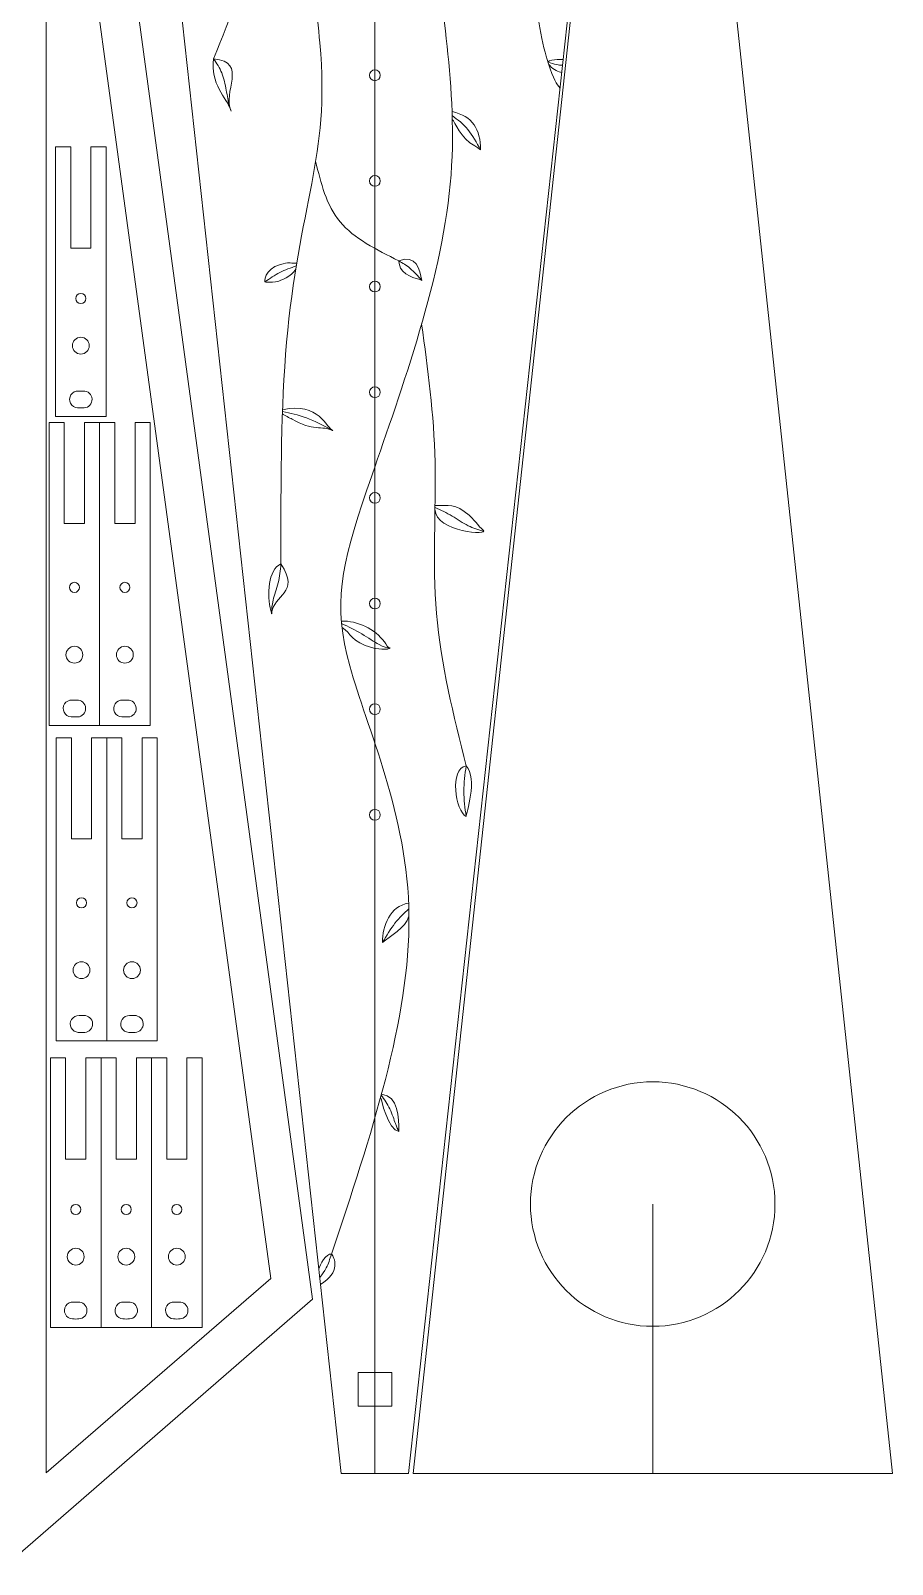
# Model space of a CAD drawing. Header units: inches. Extents: x -25.4 to 25.4, y -23 to 23.1.
# Drawn here: x 12.62 to 25.42, y -18.99 to 3.78 of the extents above; entities that cross this region are included whole.
import ezdxf

# ---------------------------------------------------------------- set-up
doc = ezdxf.new("R2010")
doc.units = ezdxf.units.IN
doc.header["$MEASUREMENT"] = 0
doc.layers.add('Layer 1', color=7, linetype='Continuous', true_color=0xffffff)

msp = doc.modelspace()

# ---------------------------------------------------------------- linework, layer by layer
at = {"layer": 'Layer 1', "color": 6, "lineweight": 9, "true_color": 0xff00ff}
for points in [[(13.732, 14.358), (13.732, 14.358), (17.232, -17.642), (17.232, -17.642)], [(18.232, -17.642), (18.232, -17.642), (21.732, 14.358), (21.732, 14.358)], [(13.217, 11.434), (13.217, 11.434), (16.806, -15.055), (16.806, -15.055)], [(12.853, 9.77), (12.853, 9.77), (12.853, -17.631), (12.853, -17.631)], [(16.186, -14.746), (16.186, -14.746), (12.853, 9.77), (12.853, 9.77)], [(18.302, -17.642), (18.302, -17.642), (21.182, 8.988), (21.182, 8.988)], [(25.416, -17.642), (25.416, -17.642), (22.566, 8.988), (22.566, 8.988)], [(13.217, 2.054), (13.217, 2.054), (12.992, 2.054), (12.992, 2.054)], [(12.992, -1.946), (12.992, -1.946), (12.992, 2.054), (12.992, 2.054)], [(13.217, 0.554), (13.217, 0.554), (13.217, 2.054), (13.217, 2.054)], [(13.742, 2.054), (13.742, 2.054), (13.517, 2.054), (13.517, 2.054)], [(13.517, 2.054), (13.517, 2.054), (13.517, 0.554), (13.517, 0.554)], [(13.742, -1.946), (13.742, -1.946), (13.742, 2.054), (13.742, 2.054)], [(13.517, 0.554), (13.517, 0.554), (13.217, 0.554), (13.217, 0.554)], [(13.331, -1.57), (13.355, -1.571), (13.379, -1.571), (13.402, -1.57)], [(13.331, -1.57), (13.355, -1.571), (13.379, -1.571), (13.402, -1.57)], [(13.318, -1.82), (13.351, -1.821), (13.383, -1.821), (13.415, -1.82)], [(13.121, -2.035), (13.121, -2.035), (12.896, -2.035), (12.896, -2.035)], [(12.896, -2.035), (12.896, -2.035), (12.896, -6.535), (12.896, -6.535)], [(13.742, -1.946), (13.742, -1.946), (12.992, -1.946), (12.992, -1.946)], [(13.121, -3.535), (13.121, -3.535), (13.121, -2.035), (13.121, -2.035)], [(13.646, -2.035), (13.646, -2.035), (13.421, -2.035), (13.421, -2.035)], [(13.421, -2.035), (13.421, -2.035), (13.421, -3.535), (13.421, -3.535)], [(13.871, -2.035), (13.871, -2.035), (13.646, -2.035), (13.646, -2.035)], [(13.646, -6.535), (13.646, -6.535), (13.646, -2.035), (13.646, -2.035)], [(13.871, -3.535), (13.871, -3.535), (13.871, -2.035), (13.871, -2.035)], [(14.396, -2.035), (14.396, -2.035), (14.171, -2.035), (14.171, -2.035)], [(14.171, -2.035), (14.171, -2.035), (14.171, -3.535), (14.171, -3.535)], [(14.396, -2.035), (14.396, -2.035), (14.396, -6.535), (14.396, -6.535)], [(13.421, -3.535), (13.421, -3.535), (13.121, -3.535), (13.121, -3.535)], [(14.171, -3.535), (14.171, -3.535), (13.871, -3.535), (13.871, -3.535)], [(13.236, -6.159), (13.26, -6.16), (13.283, -6.16), (13.307, -6.159)], [(13.236, -6.159), (13.26, -6.16), (13.283, -6.16), (13.307, -6.159)], [(13.986, -6.159), (14.01, -6.16), (14.033, -6.16), (14.057, -6.159)], [(13.986, -6.159), (14.01, -6.16), (14.033, -6.16), (14.057, -6.159)], [(13.646, -6.535), (13.646, -6.535), (12.896, -6.535), (12.896, -6.535)], [(13.223, -6.409), (13.255, -6.41), (13.287, -6.41), (13.32, -6.409)], [(14.396, -6.535), (14.396, -6.535), (13.646, -6.535), (13.646, -6.535)], [(13.973, -6.409), (14.005, -6.41), (14.037, -6.41), (14.07, -6.409)], [(13.226, -6.719), (13.226, -6.719), (13.001, -6.719), (13.001, -6.719)], [(13.001, -6.719), (13.001, -6.719), (13.001, -11.219), (13.001, -11.219)], [(13.226, -8.219), (13.226, -8.219), (13.226, -6.719), (13.226, -6.719)], [(13.751, -6.719), (13.751, -6.719), (13.526, -6.719), (13.526, -6.719)], [(13.526, -6.719), (13.526, -6.719), (13.526, -8.219), (13.526, -8.219)], [(13.976, -6.719), (13.976, -6.719), (13.751, -6.719), (13.751, -6.719)], [(13.751, -11.219), (13.751, -11.219), (13.751, -6.719), (13.751, -6.719)], [(13.976, -8.219), (13.976, -8.219), (13.976, -6.719), (13.976, -6.719)], [(14.501, -6.719), (14.501, -6.719), (14.276, -6.719), (14.276, -6.719)], [(14.276, -6.719), (14.276, -6.719), (14.276, -8.219), (14.276, -8.219)], [(14.501, -11.219), (14.501, -11.219), (14.501, -6.719), (14.501, -6.719)], [(13.526, -8.219), (13.526, -8.219), (13.226, -8.219), (13.226, -8.219)], [(14.276, -8.219), (14.276, -8.219), (13.976, -8.219), (13.976, -8.219)], [(13.34, -10.843), (13.364, -10.844), (13.388, -10.844), (13.411, -10.843)], [(13.34, -10.843), (13.364, -10.844), (13.388, -10.844), (13.411, -10.843)], [(14.09, -10.843), (14.114, -10.844), (14.138, -10.844), (14.161, -10.843)], [(14.09, -10.843), (14.114, -10.844), (14.138, -10.844), (14.161, -10.843)], [(13.327, -11.093), (13.36, -11.094), (13.392, -11.094), (13.424, -11.093)], [(14.077, -11.093), (14.11, -11.094), (14.142, -11.094), (14.174, -11.093)], [(13.751, -11.219), (13.751, -11.219), (13.001, -11.219), (13.001, -11.219)], [(14.501, -11.219), (14.501, -11.219), (13.751, -11.219), (13.751, -11.219)], [(13.141, -11.473), (13.141, -11.473), (12.916, -11.473), (12.916, -11.473)], [(12.916, -11.473), (12.916, -11.473), (12.916, -15.473), (12.916, -15.473)], [(13.141, -12.973), (13.141, -12.973), (13.141, -11.473), (13.141, -11.473)], [(13.666, -11.473), (13.666, -11.473), (13.441, -11.473), (13.441, -11.473)], [(13.441, -11.473), (13.441, -11.473), (13.441, -12.973), (13.441, -12.973)], [(13.891, -11.473), (13.891, -11.473), (13.666, -11.473), (13.666, -11.473)], [(13.666, -15.473), (13.666, -15.473), (13.666, -11.473), (13.666, -11.473)], [(13.891, -12.973), (13.891, -12.973), (13.891, -11.473), (13.891, -11.473)], [(14.416, -11.473), (14.416, -11.473), (14.191, -11.473), (14.191, -11.473)], [(14.191, -11.473), (14.191, -11.473), (14.191, -12.973), (14.191, -12.973)], [(14.641, -11.473), (14.641, -11.473), (14.416, -11.473), (14.416, -11.473)], [(14.416, -15.473), (14.416, -15.473), (14.416, -11.473), (14.416, -11.473)], [(14.641, -12.973), (14.641, -12.973), (14.641, -11.473), (14.641, -11.473)], [(15.166, -11.473), (15.166, -11.473), (14.941, -11.473), (14.941, -11.473)], [(14.941, -11.473), (14.941, -11.473), (14.941, -12.973), (14.941, -12.973)], [(15.166, -11.473), (15.166, -11.473), (15.166, -15.473), (15.166, -15.473)], [(13.441, -12.973), (13.441, -12.973), (13.141, -12.973), (13.141, -12.973)], [(14.191, -12.973), (14.191, -12.973), (13.891, -12.973), (13.891, -12.973)], [(14.941, -12.973), (14.941, -12.973), (14.641, -12.973), (14.641, -12.973)], [(12.853, -17.631), (12.853, -17.631), (16.186, -14.746), (16.186, -14.746)], [(12.278, -18.991), (12.278, -18.991), (16.806, -15.055), (16.806, -15.055)], [(13.255, -15.097), (13.279, -15.099), (13.302, -15.099), (13.326, -15.097)], [(13.255, -15.097), (13.279, -15.099), (13.302, -15.099), (13.326, -15.097)], [(14.005, -15.097), (14.029, -15.099), (14.052, -15.099), (14.076, -15.097)], [(14.005, -15.097), (14.029, -15.099), (14.052, -15.099), (14.076, -15.097)], [(14.755, -15.097), (14.779, -15.099), (14.802, -15.099), (14.826, -15.097)], [(14.755, -15.097), (14.779, -15.099), (14.802, -15.099), (14.826, -15.097)], [(13.666, -15.473), (13.666, -15.473), (12.916, -15.473), (12.916, -15.473)], [(13.242, -15.347), (13.275, -15.349), (13.307, -15.349), (13.339, -15.347)], [(14.416, -15.473), (14.416, -15.473), (13.666, -15.473), (13.666, -15.473)], [(13.992, -15.347), (14.025, -15.349), (14.057, -15.349), (14.089, -15.347)], [(15.166, -15.473), (15.166, -15.473), (14.416, -15.473), (14.416, -15.473)], [(14.742, -15.347), (14.775, -15.349), (14.807, -15.349), (14.839, -15.347)], [(17.482, -16.642), (17.482, -16.642), (17.482, -16.142), (17.482, -16.142)], [(17.982, -16.142), (17.982, -16.142), (17.482, -16.142), (17.482, -16.142)], [(17.982, -16.642), (17.982, -16.642), (17.982, -16.142), (17.982, -16.142)], [(17.982, -16.642), (17.982, -16.642), (17.482, -16.642), (17.482, -16.642)], [(17.232, -17.642), (17.232, -17.642), (18.232, -17.642), (18.232, -17.642)], [(25.416, -17.642), (25.416, -17.642), (18.302, -17.642), (18.302, -17.642)]]:
    msp.add_open_spline(points, degree=3, dxfattribs=at)
at = {"layer": 'Layer 1', "color": 1, "lineweight": 9, "true_color": 0xff0000}
for points, knots in [([(16.787, 14.353), (16.494, 13.694), (16.201, 13.036), (15.987, 12.26), (15.987, 12.26), (15.773, 11.483), (15.639, 10.59), (15.794, 9.713), (15.794, 9.713), (15.949, 8.835), (16.394, 7.974), (16.366, 6.919), (16.366, 6.919), (16.338, 5.863), (15.838, 4.613), (15.338, 3.363)], [0, 0, 0, 0, 0.2, 0.2, 0.2, 0.2, 0.4, 0.4, 0.4, 0.4, 0.6, 0.6, 0.6, 0.6, 1, 1, 1, 1]), ([(16.263, 13.106), (16.538, 12.259), (16.814, 11.412), (17.159, 10.846), (17.159, 10.846), (17.505, 10.28), (17.921, 9.994), (18.295, 9.544), (18.295, 9.544), (18.67, 9.093), (19.004, 8.478), (19.004, 7.754), (19.004, 7.754), (19.005, 7.03), (18.671, 6.196), (18.671, 5.155), (18.671, 5.155), (18.671, 4.113), (19.005, 2.863), (18.838, 1.363), (18.838, 1.363), (18.671, -0.137), (18.005, -1.887), (17.614, -3.036), (17.614, -3.036), (17.224, -4.185), (17.109, -4.733), (17.359, -5.65), (17.359, -5.65), (17.609, -6.566), (18.224, -7.852), (18.239, -9.369), (18.239, -9.369), (18.255, -10.887), (17.671, -12.637), (17.088, -14.387)], [0, 0, 0, 0, 0.1, 0.1, 0.1, 0.1, 0.2, 0.2, 0.2, 0.2, 0.3, 0.3, 0.3, 0.3, 0.4, 0.4, 0.4, 0.4, 0.5, 0.5, 0.5, 0.5, 0.6, 0.6, 0.6, 0.6, 0.7, 0.7, 0.7, 0.7, 0.8, 0.8, 0.8, 0.8, 1, 1, 1, 1]), ([(18.295, 9.544), (18.976, 8.733), (19.657, 7.923), (19.942, 7.071), (19.942, 7.071), (20.227, 6.219), (20.115, 5.325), (20.115, 4.659), (20.115, 4.659), (20.115, 3.992), (20.227, 3.553), (20.306, 3.302), (20.306, 3.302), (20.386, 3.052), (20.433, 2.991), (20.481, 2.93)], [0, 0, 0, 0, 0.2, 0.2, 0.2, 0.2, 0.4, 0.4, 0.4, 0.4, 0.6, 0.6, 0.6, 0.6, 1, 1, 1, 1]), ([(16.367, 6.994), (16.602, 5.746), (16.837, 4.498), (16.915, 3.601), (16.915, 3.601), (16.994, 2.704), (16.916, 2.159), (16.794, 1.511), (16.794, 1.511), (16.671, 0.863), (16.505, 0.113), (16.421, -0.845), (16.421, -0.845), (16.338, -1.804), (16.338, -2.97), (16.338, -3.554), (16.338, -3.554), (16.338, -4.137), (16.338, -4.137), (16.338, -4.137)], [0, 0, 0, 0, 0.166667, 0.166667, 0.166667, 0.166667, 0.333333, 0.333333, 0.333333, 0.333333, 0.5, 0.5, 0.5, 0.5, 0.666667, 0.666667, 0.666667, 0.666667, 1, 1, 1, 1]), ([(15.338, 3.363), (15.862, 3.318), (15.456, 2.861), (15.601, 2.588), (15.601, 2.588), (15.601, 2.588), (15.588, 2.613), (15.588, 2.613)], [0, 0, 0, 0, 0.333333, 0.333333, 0.333333, 0.333333, 1, 1, 1, 1]), ([(15.338, 3.363), (15.383, 3.297), (15.428, 3.231), (15.459, 3.153), (15.459, 3.153), (15.491, 3.074), (15.509, 2.982), (15.525, 2.898), (15.525, 2.898), (15.542, 2.813), (15.556, 2.735), (15.57, 2.657)], [0, 0, 0, 0, 0.25, 0.25, 0.25, 0.25, 0.5, 0.5, 0.5, 0.5, 1, 1, 1, 1]), ([(20.301, 3.32), (20.354, 3.359), (20.535, 3.354), (20.531, 3.354), (20.531, 3.354), (20.531, 3.354), (20.527, 3.354), (20.527, 3.354)], [0, 0, 0, 0, 0.333333, 0.333333, 0.333333, 0.333333, 1, 1, 1, 1]), ([(20.303, 3.311), (20.347, 3.298), (20.392, 3.286), (20.427, 3.278), (20.427, 3.278), (20.463, 3.271), (20.49, 3.269), (20.518, 3.268)], [0, 0, 0, 0, 0.333333, 0.333333, 0.333333, 0.333333, 1, 1, 1, 1]), ([(20.306, 3.302), (20.329, 3.243), (20.409, 3.188), (20.47, 3.17), (20.47, 3.17), (20.475, 3.169), (20.507, 3.162), (20.506, 3.161)], [0, 0, 0, 0, 0.333333, 0.333333, 0.333333, 0.333333, 1, 1, 1, 1]), ([(18.88, 2.52), (18.962, 2.459), (19.044, 2.399), (19.114, 2.314), (19.114, 2.314), (19.184, 2.229), (19.243, 2.12), (19.301, 2.011)], [0, 0, 0, 0, 0.333333, 0.333333, 0.333333, 0.333333, 1, 1, 1, 1]), ([(18.882, 2.462), (18.921, 2.431), (19.005, 2.179), (19.215, 2.07), (19.215, 2.07), (19.223, 2.067), (19.3, 2.018), (19.301, 2.011)], [0, 0, 0, 0, 0.333333, 0.333333, 0.333333, 0.333333, 1, 1, 1, 1]), ([(16.853, 1.845), (16.932, 1.517), (17.01, 1.19), (17.216, 0.943), (17.216, 0.943), (17.421, 0.696), (17.755, 0.53), (18.088, 0.363)], [0, 0, 0, 0, 0.333333, 0.333333, 0.333333, 0.333333, 1, 1, 1, 1]), ([(16.573, 0.329), (16.432, 0.325), (16.484, 0.352), (16.317, 0.305), (16.317, 0.305), (16.111, 0.248), (16.066, 0.036), (16.114, 0.045)], [0, 0, 0, 0, 0.333333, 0.333333, 0.333333, 0.333333, 1, 1, 1, 1]), ([(16.566, 0.288), (16.483, 0.259), (16.399, 0.23), (16.322, 0.19), (16.322, 0.19), (16.244, 0.151), (16.172, 0.101), (16.1, 0.052)], [0, 0, 0, 0, 0.333333, 0.333333, 0.333333, 0.333333, 1, 1, 1, 1]), ([(16.56, 0.252), (16.547, 0.177), (16.379, 0.085), (16.306, 0.063), (16.306, 0.063), (16.241, 0.042), (16.184, 0.045), (16.114, 0.045)], [0, 0, 0, 0, 0.333333, 0.333333, 0.333333, 0.333333, 1, 1, 1, 1]), ([(18.088, 0.363), (18.088, 0.363), (18.095, 0.294), (18.114, 0.257), (18.114, 0.257), (18.189, 0.115), (18.422, 0.089), (18.429, 0.074)], [0, 0, 0, 0, 0.333333, 0.333333, 0.333333, 0.333333, 1, 1, 1, 1]), ([(18.088, 0.363), (18.144, 0.331), (18.2, 0.299), (18.257, 0.251), (18.257, 0.251), (18.314, 0.203), (18.372, 0.138), (18.429, 0.074)], [0, 0, 0, 0, 0.333333, 0.333333, 0.333333, 0.333333, 1, 1, 1, 1]), ([(18.427, -0.571), (18.518, -1.24), (18.61, -1.91), (18.626, -2.628), (18.626, -2.628), (18.642, -3.345), (18.583, -4.111), (18.647, -4.871), (18.647, -4.871), (18.712, -5.63), (18.9, -6.384), (19.088, -7.137)], [0, 0, 0, 0, 0.25, 0.25, 0.25, 0.25, 0.5, 0.5, 0.5, 0.5, 1, 1, 1, 1]), ([(17.108, -2.157), (16.954, -2.079), (16.8, -2.168), (16.505, -1.988), (16.505, -1.988), (16.471, -1.968), (16.385, -1.932), (16.36, -1.909)], [0, 0, 0, 0, 0.333333, 0.333333, 0.333333, 0.333333, 1, 1, 1, 1]), ([(16.362, -1.876), (16.477, -1.899), (16.592, -1.922), (16.715, -1.969), (16.715, -1.969), (16.839, -2.015), (16.97, -2.084), (17.102, -2.154)], [0, 0, 0, 0, 0.333333, 0.333333, 0.333333, 0.333333, 1, 1, 1, 1]), ([(18.626, -3.268), (18.832, -3.275), (18.921, -3.232), (19.132, -3.415), (19.132, -3.415), (19.176, -3.453), (19.281, -3.58), (19.338, -3.637)], [0, 0, 0, 0, 0.333333, 0.333333, 0.333333, 0.333333, 1, 1, 1, 1]), ([(18.626, -3.298), (18.712, -3.338), (18.798, -3.378), (18.879, -3.426), (18.879, -3.426), (18.961, -3.474), (19.038, -3.53), (19.116, -3.569), (19.116, -3.569), (19.193, -3.609), (19.272, -3.631), (19.35, -3.654)], [0, 0, 0, 0, 0.25, 0.25, 0.25, 0.25, 0.5, 0.5, 0.5, 0.5, 1, 1, 1, 1]), ([(16.338, -4.137), (16.146, -4.21), (16.127, -4.614), (16.188, -4.83), (16.188, -4.83), (16.196, -4.859), (16.205, -4.871), (16.2, -4.877)], [0, 0, 0, 0, 0.333333, 0.333333, 0.333333, 0.333333, 1, 1, 1, 1]), ([(16.338, -4.137), (16.329, -4.231), (16.319, -4.326), (16.297, -4.418), (16.297, -4.418), (16.274, -4.51), (16.239, -4.599), (16.221, -4.674), (16.221, -4.674), (16.203, -4.748), (16.202, -4.808), (16.201, -4.868)], [0, 0, 0, 0, 0.25, 0.25, 0.25, 0.25, 0.5, 0.5, 0.5, 0.5, 1, 1, 1, 1]), ([(17.236, -4.987), (17.472, -4.975), (17.738, -5.106), (17.875, -5.296), (17.875, -5.296), (17.898, -5.327), (17.936, -5.401), (17.96, -5.381)], [0, 0, 0, 0, 0.333333, 0.333333, 0.333333, 0.333333, 1, 1, 1, 1]), ([(17.239, -5.022), (17.341, -5.07), (17.442, -5.119), (17.539, -5.176), (17.539, -5.176), (17.635, -5.232), (17.727, -5.297), (17.795, -5.335), (17.795, -5.335), (17.864, -5.372), (17.909, -5.381), (17.954, -5.39)], [0, 0, 0, 0, 0.25, 0.25, 0.25, 0.25, 0.5, 0.5, 0.5, 0.5, 1, 1, 1, 1]), ([(17.246, -5.083), (17.387, -5.161), (17.363, -5.297), (17.701, -5.382), (17.701, -5.382), (17.721, -5.387), (17.95, -5.426), (17.959, -5.382)], [0, 0, 0, 0, 0.333333, 0.333333, 0.333333, 0.333333, 1, 1, 1, 1]), ([(19.088, -7.137), (19.071, -7.262), (19.053, -7.387), (19.053, -7.512), (19.053, -7.512), (19.053, -7.637), (19.071, -7.762), (19.088, -7.887)], [0, 0, 0, 0, 0.333333, 0.333333, 0.333333, 0.333333, 1, 1, 1, 1]), ([(18.237, -9.256), (18.167, -9.322), (18.096, -9.388), (18.031, -9.471), (18.031, -9.471), (17.966, -9.555), (17.906, -9.656), (17.846, -9.757)], [0, 0, 0, 0, 0.333333, 0.333333, 0.333333, 0.333333, 1, 1, 1, 1]), ([(17.826, -12.027), (17.873, -12.091), (17.919, -12.155), (17.955, -12.23), (17.955, -12.23), (17.991, -12.305), (18.017, -12.39), (18.038, -12.447), (18.038, -12.447), (18.058, -12.504), (18.073, -12.533), (18.089, -12.562)], [0, 0, 0, 0, 0.25, 0.25, 0.25, 0.25, 0.5, 0.5, 0.5, 0.5, 1, 1, 1, 1]), ([(17.088, -14.387), (17.064, -14.458), (17.04, -14.53), (17.011, -14.588), (17.011, -14.588), (16.982, -14.647), (16.947, -14.692), (16.929, -14.714), (16.929, -14.714), (16.912, -14.736), (16.912, -14.736), (16.912, -14.735), (16.912, -14.735), (16.912, -14.735), (16.912, -14.735), (16.912, -14.735)], [0, 0, 0, 0, 0.2, 0.2, 0.2, 0.2, 0.4, 0.4, 0.4, 0.4, 0.6, 0.6, 0.6, 0.6, 1, 1, 1, 1])]:
    msp.add_open_spline(points, degree=3, knots=knots, dxfattribs=at)
at = {"layer": 'Layer 1', "lineweight": 9}
for points in [[(17.732, -17.642), (17.732, -17.642), (17.732, 14.358), (17.732, 14.358)], [(17.732, -17.642), (17.732, -17.642), (17.732, -7.862), (17.732, -7.862)], [(21.858, -17.642), (21.858, -17.642), (21.858, -13.642), (21.858, -13.642)], [(25.416, -17.642), (25.416, -17.642), (21.858, -17.642), (21.858, -17.642)]]:
    msp.add_open_spline(points, degree=3, dxfattribs=at)
at = {"layer": 'Layer 1', "color": 1, "lineweight": 9, "true_color": 0xff0000}
for points in [[(15.338, 3.363), (15.276, 2.999), (15.54, 2.772), (15.588, 2.613)], [(18.878, 2.58), (19.187, 2.511), (19.301, 2.319), (19.301, 2.011)], [(18.088, 0.363), (18.35, 0.471), (18.394, 0.232), (18.429, 0.074)], [(16.363, -1.848), (16.894, -1.722), (17.025, -2.129), (17.108, -2.157)], [(18.625, -3.323), (18.634, -3.677), (19.461, -3.71), (19.338, -3.637)], [(16.338, -4.137), (16.63, -4.578), (16.223, -4.587), (16.2, -4.877)], [(19.088, -7.137), (18.836, -7.173), (18.928, -7.81), (19.088, -7.887)], [(19.088, -7.137), (19.269, -7.32), (19.082, -7.859), (19.088, -7.887)], [(18.234, -9.174), (17.954, -9.217), (17.846, -9.513), (17.846, -9.757)], [(18.239, -9.369), (18.191, -9.539), (17.955, -9.667), (17.846, -9.757)], [(18.089, -12.562), (17.93, -12.552), (17.82, -12.06), (17.818, -12.058)], [(17.831, -12.008), (18.085, -12.04), (18.089, -12.359), (18.089, -12.562)], [(17.088, -14.387), (17.006, -14.364), (16.922, -14.547), (16.898, -14.604)], [(17.088, -14.387), (17.132, -14.422), (17.23, -14.664), (16.923, -14.834)]]:
    msp.add_open_spline(points, degree=3, dxfattribs=at)
at = {"layer": 'Layer 1', "color": 6, "lineweight": 9, "true_color": 0xff00ff}
for points, knots in [([(17.813, 3.119), (17.813, 3.163), (17.777, 3.199), (17.732, 3.199), (17.732, 3.199), (17.688, 3.199), (17.652, 3.163), (17.652, 3.119), (17.652, 3.119), (17.652, 3.074), (17.688, 3.038), (17.732, 3.038), (17.732, 3.038), (17.777, 3.038), (17.813, 3.074), (17.813, 3.119)], [0, 0, 0, 0, 0.2, 0.2, 0.2, 0.2, 0.4, 0.4, 0.4, 0.4, 0.6, 0.6, 0.6, 0.6, 1, 1, 1, 1]), ([(17.813, 1.55), (17.813, 1.595), (17.777, 1.631), (17.732, 1.631), (17.732, 1.631), (17.688, 1.631), (17.652, 1.595), (17.652, 1.55), (17.652, 1.55), (17.652, 1.506), (17.688, 1.47), (17.732, 1.47), (17.732, 1.47), (17.777, 1.47), (17.813, 1.506), (17.813, 1.55)], [0, 0, 0, 0, 0.2, 0.2, 0.2, 0.2, 0.4, 0.4, 0.4, 0.4, 0.6, 0.6, 0.6, 0.6, 1, 1, 1, 1]), ([(17.813, -0.019), (17.813, 0.026), (17.777, 0.062), (17.732, 0.062), (17.732, 0.062), (17.688, 0.062), (17.652, 0.026), (17.652, -0.019), (17.652, -0.019), (17.652, -0.063), (17.688, -0.099), (17.732, -0.099), (17.732, -0.099), (17.777, -0.099), (17.813, -0.063), (17.813, -0.019)], [0, 0, 0, 0, 0.2, 0.2, 0.2, 0.2, 0.4, 0.4, 0.4, 0.4, 0.6, 0.6, 0.6, 0.6, 1, 1, 1, 1]), ([(13.442, -0.196), (13.442, -0.154), (13.408, -0.121), (13.367, -0.121), (13.367, -0.121), (13.325, -0.121), (13.292, -0.154), (13.292, -0.196), (13.292, -0.196), (13.292, -0.237), (13.325, -0.271), (13.367, -0.271), (13.367, -0.271), (13.408, -0.271), (13.442, -0.237), (13.442, -0.196)], [0, 0, 0, 0, 0.2, 0.2, 0.2, 0.2, 0.4, 0.4, 0.4, 0.4, 0.6, 0.6, 0.6, 0.6, 1, 1, 1, 1]), ([(13.492, -0.896), (13.492, -0.827), (13.436, -0.771), (13.367, -0.771), (13.367, -0.771), (13.298, -0.771), (13.242, -0.827), (13.242, -0.896), (13.242, -0.896), (13.242, -0.965), (13.298, -1.021), (13.367, -1.021), (13.367, -1.021), (13.436, -1.021), (13.492, -0.965), (13.492, -0.896)], [0, 0, 0, 0, 0.2, 0.2, 0.2, 0.2, 0.4, 0.4, 0.4, 0.4, 0.6, 0.6, 0.6, 0.6, 1, 1, 1, 1]), ([(13.331, -1.57), (13.287, -1.568), (13.244, -1.589), (13.22, -1.627), (13.22, -1.627), (13.196, -1.664), (13.193, -1.712), (13.213, -1.752), (13.213, -1.752), (13.234, -1.791), (13.274, -1.817), (13.318, -1.82)], [0, 0, 0, 0, 0.25, 0.25, 0.25, 0.25, 0.5, 0.5, 0.5, 0.5, 1, 1, 1, 1]), ([(13.415, -1.82), (13.484, -1.816), (13.537, -1.757), (13.533, -1.688), (13.533, -1.688), (13.53, -1.619), (13.471, -1.566), (13.402, -1.57)], [0, 0, 0, 0, 0.333333, 0.333333, 0.333333, 0.333333, 1, 1, 1, 1]), ([(17.813, -1.587), (17.813, -1.543), (17.777, -1.507), (17.732, -1.507), (17.732, -1.507), (17.688, -1.507), (17.652, -1.543), (17.652, -1.587), (17.652, -1.587), (17.652, -1.632), (17.688, -1.668), (17.732, -1.668), (17.732, -1.668), (17.777, -1.668), (17.813, -1.632), (17.813, -1.587)], [0, 0, 0, 0, 0.2, 0.2, 0.2, 0.2, 0.4, 0.4, 0.4, 0.4, 0.6, 0.6, 0.6, 0.6, 1, 1, 1, 1]), ([(17.813, -3.156), (17.813, -3.112), (17.777, -3.076), (17.732, -3.076), (17.732, -3.076), (17.688, -3.076), (17.652, -3.112), (17.652, -3.156), (17.652, -3.156), (17.652, -3.2), (17.688, -3.237), (17.732, -3.237), (17.732, -3.237), (17.777, -3.237), (17.813, -3.2), (17.813, -3.156)], [0, 0, 0, 0, 0.2, 0.2, 0.2, 0.2, 0.4, 0.4, 0.4, 0.4, 0.6, 0.6, 0.6, 0.6, 1, 1, 1, 1]), ([(13.346, -4.485), (13.346, -4.443), (13.313, -4.41), (13.271, -4.41), (13.271, -4.41), (13.23, -4.41), (13.196, -4.443), (13.196, -4.485), (13.196, -4.485), (13.196, -4.526), (13.23, -4.56), (13.271, -4.56), (13.271, -4.56), (13.313, -4.56), (13.346, -4.526), (13.346, -4.485)], [0, 0, 0, 0, 0.2, 0.2, 0.2, 0.2, 0.4, 0.4, 0.4, 0.4, 0.6, 0.6, 0.6, 0.6, 1, 1, 1, 1]), ([(14.096, -4.485), (14.096, -4.443), (14.063, -4.41), (14.021, -4.41), (14.021, -4.41), (13.98, -4.41), (13.946, -4.443), (13.946, -4.485), (13.946, -4.485), (13.946, -4.526), (13.98, -4.56), (14.021, -4.56), (14.021, -4.56), (14.063, -4.56), (14.096, -4.526), (14.096, -4.485)], [0, 0, 0, 0, 0.2, 0.2, 0.2, 0.2, 0.4, 0.4, 0.4, 0.4, 0.6, 0.6, 0.6, 0.6, 1, 1, 1, 1]), ([(17.813, -4.725), (17.813, -4.68), (17.777, -4.644), (17.732, -4.644), (17.732, -4.644), (17.688, -4.644), (17.652, -4.68), (17.652, -4.725), (17.652, -4.725), (17.652, -4.769), (17.688, -4.805), (17.732, -4.805), (17.732, -4.805), (17.777, -4.805), (17.813, -4.769), (17.813, -4.725)], [0, 0, 0, 0, 0.2, 0.2, 0.2, 0.2, 0.4, 0.4, 0.4, 0.4, 0.6, 0.6, 0.6, 0.6, 1, 1, 1, 1]), ([(13.396, -5.485), (13.396, -5.416), (13.34, -5.36), (13.271, -5.36), (13.271, -5.36), (13.202, -5.36), (13.146, -5.416), (13.146, -5.485), (13.146, -5.485), (13.146, -5.554), (13.202, -5.61), (13.271, -5.61), (13.271, -5.61), (13.34, -5.61), (13.396, -5.554), (13.396, -5.485)], [0, 0, 0, 0, 0.2, 0.2, 0.2, 0.2, 0.4, 0.4, 0.4, 0.4, 0.6, 0.6, 0.6, 0.6, 1, 1, 1, 1]), ([(14.146, -5.485), (14.146, -5.416), (14.09, -5.36), (14.021, -5.36), (14.021, -5.36), (13.952, -5.36), (13.896, -5.416), (13.896, -5.485), (13.896, -5.485), (13.896, -5.554), (13.952, -5.61), (14.021, -5.61), (14.021, -5.61), (14.09, -5.61), (14.146, -5.554), (14.146, -5.485)], [0, 0, 0, 0, 0.2, 0.2, 0.2, 0.2, 0.4, 0.4, 0.4, 0.4, 0.6, 0.6, 0.6, 0.6, 1, 1, 1, 1]), ([(13.236, -6.159), (13.191, -6.157), (13.149, -6.178), (13.125, -6.216), (13.125, -6.216), (13.1, -6.253), (13.098, -6.301), (13.118, -6.34), (13.118, -6.34), (13.138, -6.38), (13.178, -6.406), (13.223, -6.409)], [0, 0, 0, 0, 0.25, 0.25, 0.25, 0.25, 0.5, 0.5, 0.5, 0.5, 1, 1, 1, 1]), ([(13.32, -6.409), (13.389, -6.405), (13.442, -6.346), (13.438, -6.277), (13.438, -6.277), (13.434, -6.208), (13.376, -6.155), (13.307, -6.159)], [0, 0, 0, 0, 0.333333, 0.333333, 0.333333, 0.333333, 1, 1, 1, 1]), ([(13.986, -6.159), (13.941, -6.157), (13.899, -6.178), (13.875, -6.216), (13.875, -6.216), (13.85, -6.253), (13.848, -6.301), (13.868, -6.34), (13.868, -6.34), (13.888, -6.38), (13.928, -6.406), (13.973, -6.409)], [0, 0, 0, 0, 0.25, 0.25, 0.25, 0.25, 0.5, 0.5, 0.5, 0.5, 1, 1, 1, 1]), ([(14.07, -6.409), (14.139, -6.405), (14.192, -6.346), (14.188, -6.277), (14.188, -6.277), (14.184, -6.208), (14.126, -6.155), (14.057, -6.159)], [0, 0, 0, 0, 0.333333, 0.333333, 0.333333, 0.333333, 1, 1, 1, 1]), ([(17.813, -6.293), (17.813, -6.249), (17.777, -6.213), (17.732, -6.213), (17.732, -6.213), (17.688, -6.213), (17.652, -6.249), (17.652, -6.293), (17.652, -6.293), (17.652, -6.338), (17.688, -6.374), (17.732, -6.374), (17.732, -6.374), (17.777, -6.374), (17.813, -6.338), (17.813, -6.293)], [0, 0, 0, 0, 0.2, 0.2, 0.2, 0.2, 0.4, 0.4, 0.4, 0.4, 0.6, 0.6, 0.6, 0.6, 1, 1, 1, 1]), ([(17.813, -7.862), (17.813, -7.818), (17.777, -7.782), (17.732, -7.782), (17.732, -7.782), (17.688, -7.782), (17.652, -7.818), (17.652, -7.862), (17.652, -7.862), (17.652, -7.907), (17.688, -7.943), (17.732, -7.943), (17.732, -7.943), (17.777, -7.943), (17.813, -7.907), (17.813, -7.862)], [0, 0, 0, 0, 0.2, 0.2, 0.2, 0.2, 0.4, 0.4, 0.4, 0.4, 0.6, 0.6, 0.6, 0.6, 1, 1, 1, 1]), ([(13.451, -9.169), (13.451, -9.128), (13.417, -9.094), (13.376, -9.094), (13.376, -9.094), (13.334, -9.094), (13.301, -9.128), (13.301, -9.169), (13.301, -9.169), (13.301, -9.21), (13.334, -9.244), (13.376, -9.244), (13.376, -9.244), (13.417, -9.244), (13.451, -9.21), (13.451, -9.169)], [0, 0, 0, 0, 0.2, 0.2, 0.2, 0.2, 0.4, 0.4, 0.4, 0.4, 0.6, 0.6, 0.6, 0.6, 1, 1, 1, 1]), ([(14.201, -9.169), (14.201, -9.128), (14.167, -9.094), (14.126, -9.094), (14.126, -9.094), (14.084, -9.094), (14.051, -9.128), (14.051, -9.169), (14.051, -9.169), (14.051, -9.21), (14.084, -9.244), (14.126, -9.244), (14.126, -9.244), (14.167, -9.244), (14.201, -9.21), (14.201, -9.169)], [0, 0, 0, 0, 0.2, 0.2, 0.2, 0.2, 0.4, 0.4, 0.4, 0.4, 0.6, 0.6, 0.6, 0.6, 1, 1, 1, 1]), ([(13.501, -10.169), (13.501, -10.1), (13.445, -10.044), (13.376, -10.044), (13.376, -10.044), (13.307, -10.044), (13.251, -10.1), (13.251, -10.169), (13.251, -10.169), (13.251, -10.238), (13.307, -10.294), (13.376, -10.294), (13.376, -10.294), (13.445, -10.294), (13.501, -10.238), (13.501, -10.169)], [0, 0, 0, 0, 0.2, 0.2, 0.2, 0.2, 0.4, 0.4, 0.4, 0.4, 0.6, 0.6, 0.6, 0.6, 1, 1, 1, 1]), ([(14.251, -10.169), (14.251, -10.1), (14.195, -10.044), (14.126, -10.044), (14.126, -10.044), (14.057, -10.044), (14.001, -10.1), (14.001, -10.169), (14.001, -10.169), (14.001, -10.238), (14.057, -10.294), (14.126, -10.294), (14.126, -10.294), (14.195, -10.294), (14.251, -10.238), (14.251, -10.169)], [0, 0, 0, 0, 0.2, 0.2, 0.2, 0.2, 0.4, 0.4, 0.4, 0.4, 0.6, 0.6, 0.6, 0.6, 1, 1, 1, 1]), ([(13.34, -10.843), (13.296, -10.841), (13.253, -10.862), (13.229, -10.9), (13.229, -10.9), (13.205, -10.937), (13.202, -10.985), (13.222, -11.025), (13.222, -11.025), (13.243, -11.064), (13.283, -11.09), (13.327, -11.093)], [0, 0, 0, 0, 0.25, 0.25, 0.25, 0.25, 0.5, 0.5, 0.5, 0.5, 1, 1, 1, 1]), ([(13.424, -11.093), (13.493, -11.089), (13.546, -11.03), (13.542, -10.961), (13.542, -10.961), (13.539, -10.892), (13.48, -10.839), (13.411, -10.843)], [0, 0, 0, 0, 0.333333, 0.333333, 0.333333, 0.333333, 1, 1, 1, 1]), ([(14.09, -10.843), (14.046, -10.841), (14.003, -10.862), (13.979, -10.9), (13.979, -10.9), (13.955, -10.937), (13.952, -10.985), (13.972, -11.025), (13.972, -11.025), (13.993, -11.064), (14.033, -11.09), (14.077, -11.093)], [0, 0, 0, 0, 0.25, 0.25, 0.25, 0.25, 0.5, 0.5, 0.5, 0.5, 1, 1, 1, 1]), ([(14.174, -11.093), (14.243, -11.089), (14.296, -11.03), (14.292, -10.961), (14.292, -10.961), (14.289, -10.892), (14.23, -10.839), (14.161, -10.843)], [0, 0, 0, 0, 0.333333, 0.333333, 0.333333, 0.333333, 1, 1, 1, 1]), ([(23.673, -13.642), (23.673, -12.64), (22.861, -11.827), (21.858, -11.827), (21.858, -11.827), (20.856, -11.827), (20.043, -12.64), (20.043, -13.642), (20.043, -13.642), (20.043, -14.645), (20.856, -15.457), (21.858, -15.457), (21.858, -15.457), (22.86, -15.457), (23.673, -14.645), (23.673, -13.642)], [0, 0, 0, 0, 0.2, 0.2, 0.2, 0.2, 0.4, 0.4, 0.4, 0.4, 0.6, 0.6, 0.6, 0.6, 1, 1, 1, 1]), ([(13.366, -13.723), (13.366, -13.682), (13.332, -13.648), (13.291, -13.648), (13.291, -13.648), (13.249, -13.648), (13.216, -13.682), (13.216, -13.723), (13.216, -13.723), (13.216, -13.765), (13.249, -13.798), (13.291, -13.798), (13.291, -13.798), (13.332, -13.798), (13.366, -13.765), (13.366, -13.723)], [0, 0, 0, 0, 0.2, 0.2, 0.2, 0.2, 0.4, 0.4, 0.4, 0.4, 0.6, 0.6, 0.6, 0.6, 1, 1, 1, 1]), ([(14.116, -13.723), (14.116, -13.682), (14.082, -13.648), (14.041, -13.648), (14.041, -13.648), (13.999, -13.648), (13.966, -13.682), (13.966, -13.723), (13.966, -13.723), (13.966, -13.765), (13.999, -13.798), (14.041, -13.798), (14.041, -13.798), (14.082, -13.798), (14.116, -13.765), (14.116, -13.723)], [0, 0, 0, 0, 0.2, 0.2, 0.2, 0.2, 0.4, 0.4, 0.4, 0.4, 0.6, 0.6, 0.6, 0.6, 1, 1, 1, 1]), ([(14.866, -13.723), (14.866, -13.682), (14.832, -13.648), (14.791, -13.648), (14.791, -13.648), (14.749, -13.648), (14.716, -13.682), (14.716, -13.723), (14.716, -13.723), (14.716, -13.765), (14.749, -13.798), (14.791, -13.798), (14.791, -13.798), (14.832, -13.798), (14.866, -13.765), (14.866, -13.723)], [0, 0, 0, 0, 0.2, 0.2, 0.2, 0.2, 0.4, 0.4, 0.4, 0.4, 0.6, 0.6, 0.6, 0.6, 1, 1, 1, 1]), ([(13.416, -14.423), (13.416, -14.354), (13.36, -14.298), (13.291, -14.298), (13.291, -14.298), (13.222, -14.298), (13.166, -14.354), (13.166, -14.423), (13.166, -14.423), (13.166, -14.492), (13.222, -14.548), (13.291, -14.548), (13.291, -14.548), (13.36, -14.548), (13.416, -14.492), (13.416, -14.423)], [0, 0, 0, 0, 0.2, 0.2, 0.2, 0.2, 0.4, 0.4, 0.4, 0.4, 0.6, 0.6, 0.6, 0.6, 1, 1, 1, 1]), ([(14.166, -14.423), (14.166, -14.354), (14.11, -14.298), (14.041, -14.298), (14.041, -14.298), (13.972, -14.298), (13.916, -14.354), (13.916, -14.423), (13.916, -14.423), (13.916, -14.492), (13.972, -14.548), (14.041, -14.548), (14.041, -14.548), (14.11, -14.548), (14.166, -14.492), (14.166, -14.423)], [0, 0, 0, 0, 0.2, 0.2, 0.2, 0.2, 0.4, 0.4, 0.4, 0.4, 0.6, 0.6, 0.6, 0.6, 1, 1, 1, 1]), ([(14.916, -14.423), (14.916, -14.354), (14.86, -14.298), (14.791, -14.298), (14.791, -14.298), (14.722, -14.298), (14.666, -14.354), (14.666, -14.423), (14.666, -14.423), (14.666, -14.492), (14.722, -14.548), (14.791, -14.548), (14.791, -14.548), (14.86, -14.548), (14.916, -14.492), (14.916, -14.423)], [0, 0, 0, 0, 0.2, 0.2, 0.2, 0.2, 0.4, 0.4, 0.4, 0.4, 0.6, 0.6, 0.6, 0.6, 1, 1, 1, 1]), ([(13.255, -15.097), (13.211, -15.095), (13.168, -15.117), (13.144, -15.154), (13.144, -15.154), (13.12, -15.192), (13.117, -15.239), (13.137, -15.279), (13.137, -15.279), (13.158, -15.319), (13.198, -15.345), (13.242, -15.347)], [0, 0, 0, 0, 0.25, 0.25, 0.25, 0.25, 0.5, 0.5, 0.5, 0.5, 1, 1, 1, 1]), ([(13.339, -15.347), (13.408, -15.343), (13.461, -15.285), (13.457, -15.216), (13.457, -15.216), (13.454, -15.147), (13.395, -15.094), (13.326, -15.097)], [0, 0, 0, 0, 0.333333, 0.333333, 0.333333, 0.333333, 1, 1, 1, 1]), ([(14.005, -15.097), (13.961, -15.095), (13.918, -15.117), (13.894, -15.154), (13.894, -15.154), (13.87, -15.192), (13.867, -15.239), (13.887, -15.279), (13.887, -15.279), (13.908, -15.319), (13.948, -15.345), (13.992, -15.347)], [0, 0, 0, 0, 0.25, 0.25, 0.25, 0.25, 0.5, 0.5, 0.5, 0.5, 1, 1, 1, 1]), ([(14.089, -15.347), (14.158, -15.343), (14.211, -15.285), (14.207, -15.216), (14.207, -15.216), (14.204, -15.147), (14.145, -15.094), (14.076, -15.097)], [0, 0, 0, 0, 0.333333, 0.333333, 0.333333, 0.333333, 1, 1, 1, 1]), ([(14.755, -15.097), (14.711, -15.095), (14.668, -15.117), (14.644, -15.154), (14.644, -15.154), (14.62, -15.192), (14.617, -15.239), (14.637, -15.279), (14.637, -15.279), (14.658, -15.319), (14.698, -15.345), (14.742, -15.347)], [0, 0, 0, 0, 0.25, 0.25, 0.25, 0.25, 0.5, 0.5, 0.5, 0.5, 1, 1, 1, 1]), ([(14.839, -15.347), (14.908, -15.343), (14.961, -15.285), (14.957, -15.216), (14.957, -15.216), (14.954, -15.147), (14.895, -15.094), (14.826, -15.097)], [0, 0, 0, 0, 0.333333, 0.333333, 0.333333, 0.333333, 1, 1, 1, 1])]:
    msp.add_open_spline(points, degree=3, knots=knots, dxfattribs=at)

doc.saveas('drawing.dxf')
